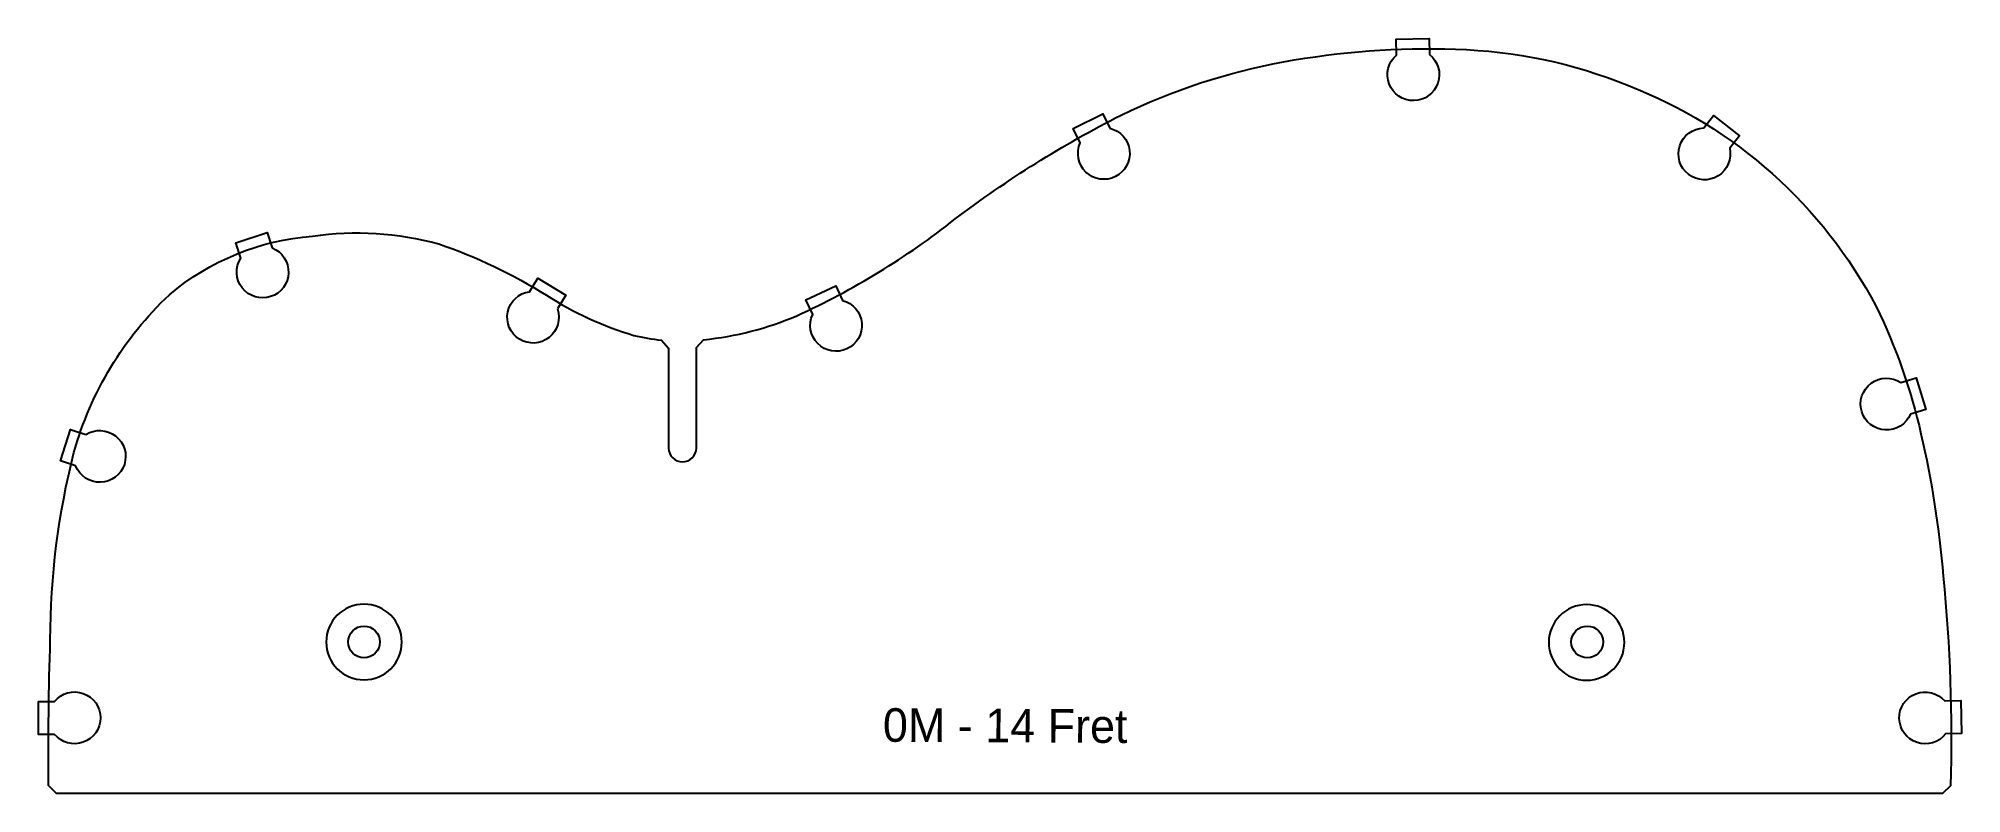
# Model space of a CAD drawing. Header units: inches. Extents: x 2911.5 to 2930.5, y 3180.4 to 3187.9.
import ezdxf

# ---------------------------------------------------------------- set-up
doc = ezdxf.new("R2010")
doc.units = ezdxf.units.IN
doc.header["$MEASUREMENT"] = 0
for name, color, linetype in [('Cutout', 7, 'Continuous'), ('Pocket', 7, 'Continuous'), ('Text', 7, 'Continuous'), ('Through Hole', 7, 'Continuous')]:
    doc.layers.add(name, color=color, linetype=linetype)

# ---------------------------------------------------------------- blocks, each defined once
blk = doc.blocks.new('Slab_1', base_point=(2911.612, 3180.466))
at = {"layer": 'Cutout', "linetype": 'Continuous', "flags": 128}
blk.add_lwpolyline([(2911.612, 3180.466, -0.009602), (2911.63, 3181.908, -0.06214), (2911.864, 3183.759, -0.136947), (2912.808, 3185.321, -0.157946), (2914.224, 3185.9, -0.104502), (2915.472, 3185.824, -0.056421), (2916.539, 3185.315, 0.070547), (2917.402, 3184.919, 0.036076), (2917.674, 3184.872), (2917.745, 3184.794), (2917.745, 3183.804, 0.988278), (2918.02, 3183.804), (2918.02, 3184.798), (2918.091, 3184.876, 0.07506), (2919.014, 3185.113, 0.060164), (2920.58, 3186.07, -0.044308), (2922.22, 3187.097, -0.067753), (2923.827, 3187.624, -0.053653), (2925.528, 3187.749, -0.089922), (2927.238, 3187.39, -0.180744), (2929.689, 3185.204, -0.057543), (2930.132, 3183.946, -0.034899), (2930.353, 3182.537, -0.030731), (2930.425, 3180.464), (2930.346, 3180.388), (2911.69, 3180.388)], format="xyb", close=True, dxfattribs=at)

msp = doc.modelspace()

# ---------------------------------------------------------------- linework, layer by layer
at = {"layer": 'Pocket', "linetype": 'Continuous', "flags": 128}
for points in [[(2925.271, 3187.697, -2.782748), (2924.945, 3187.691), (2924.942, 3187.849), (2925.268, 3187.855)], [(2922.109, 3186.968, -2.782748), (2921.817, 3186.823), (2921.747, 3186.966), (2922.039, 3187.11)], [(2928.24, 3186.769, -2.782748), (2927.983, 3186.97), (2928.081, 3187.095), (2928.338, 3186.894)], [(2913.824, 3185.784, -2.782748), (2913.514, 3185.683), (2913.465, 3185.834), (2913.775, 3185.935)], [(2916.646, 3185.181, -2.782748), (2916.369, 3185.351), (2916.452, 3185.486), (2916.729, 3185.316)], [(2919.466, 3185.264, -2.782748), (2919.171, 3185.127), (2919.104, 3185.272), (2919.4, 3185.408)], [(2930.027, 3184.14, -2.782748), (2929.933, 3184.452), (2930.085, 3184.498), (2930.179, 3184.186)], [(2911.982, 3183.938, -2.782748), (2911.881, 3183.628), (2911.73, 3183.677), (2911.831, 3183.987)], [(2915.107, 3181.886, 1), (2914.359, 3181.886, 1)], [(2927.199, 3181.882, 1), (2926.451, 3181.882, 1)], [(2911.672, 3181.299, -2.782748), (2911.672, 3180.973), (2911.513, 3180.973), (2911.513, 3181.299)], [(2930.375, 3180.977, -2.782748), (2930.367, 3181.303), (2930.526, 3181.307), (2930.533, 3180.981)]]:
    msp.add_lwpolyline(points, format="xyb", close=True, dxfattribs=at)
at = {"layer": 'Through Hole', "linetype": 'Continuous', "flags": 128}
for points in [[(2914.733, 3181.729, -1), (2914.733, 3182.044, -1)], [(2926.831, 3181.729, -1), (2926.831, 3182.044, -1)]]:
    msp.add_lwpolyline(points, format="xyb", close=True, dxfattribs=at)

# ---------------------------------------------------------------- block references
at = {"layer": 'Cutout', "linetype": 'Continuous'}
msp.add_blockref('Slab_1', (2911.612, 3180.466), dxfattribs=at)

# ---------------------------------------------------------------- texts
at = {"layer": 'Text', "linetype": 'Continuous', "insert": (2919.866, 3181.232), "char_height": 0.33219, "attachment_point": 1, "rotation": 359.7086}
msp.add_mtext('\\A1;{\\Ft;0M - 14 Fret}', dxfattribs=at)

doc.saveas('drawing.dxf')
